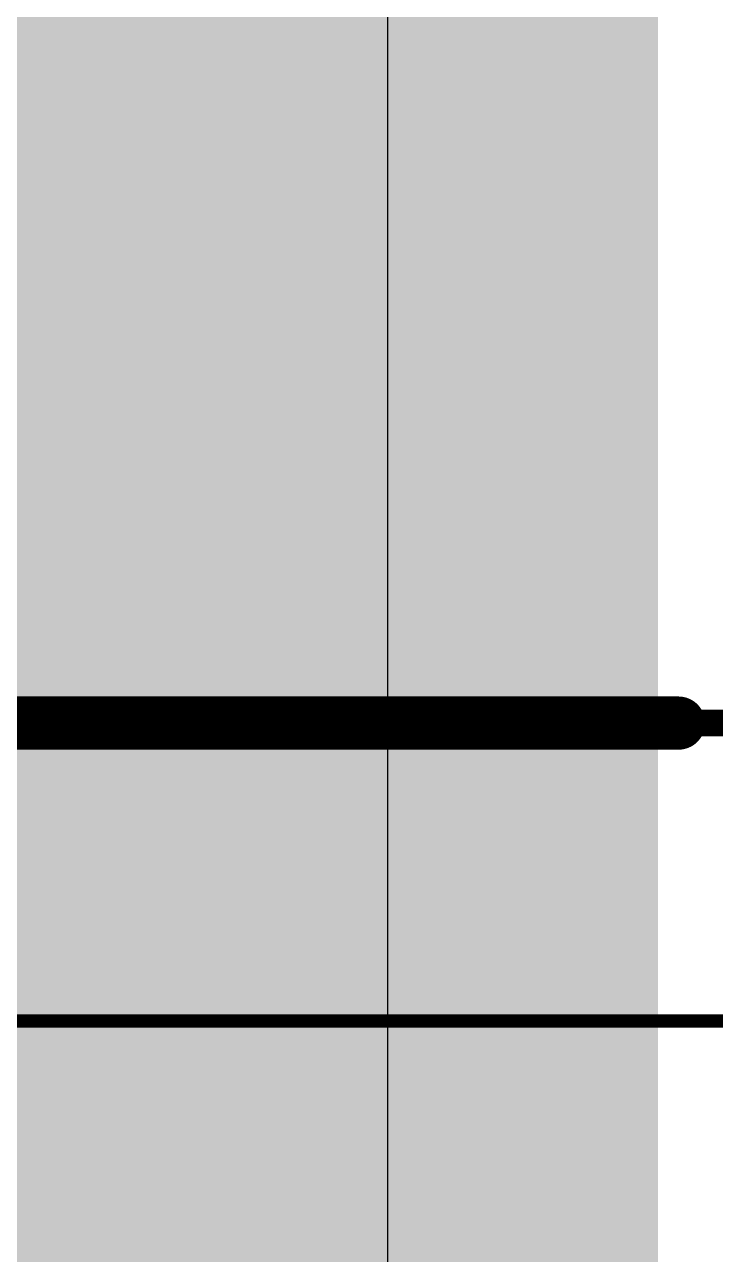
# Model space of a CAD drawing. Header units: millimetres. Extents: x 9.6 to 105, y 7.6 to 66.9.
# Drawn here: x 17.558 to 20.155, y 12.965 to 17.589 of the extents above; entities that cross this region are included whole.
import ezdxf

# ---------------------------------------------------------------- set-up
doc = ezdxf.new("R2010")
doc.units = ezdxf.units.MM
for name, color, linetype in [('BottomLayer', 5, 'Continuous'), ('Mechanical13', 56, 'Continuous'), ('Mechanical15', 56, 'Continuous'), ('TopLayer', 1, 'Continuous'), ('TopOverlay', 2, 'Continuous')]:
    doc.layers.add(name, color=color, linetype=linetype)

msp = doc.modelspace()

# ---------------------------------------------------------------- hatches: boundary and pattern name
at = {"layer": 'BottomLayer'}
msp.add_hatch(color=5, dxfattribs=at).paths.add_polyline_path([(10.2868, 10.414), (18.669, 10.414), (18.669, 61.9242), (10.2868, 61.9242)])
at = {"layer": 'TopLayer'}
msp.add_hatch(color=1, dxfattribs=at).paths.add_polyline_path([(9.779, 11.049), (19.939, 11.049), (19.939, 35.814), (9.779, 35.814)])

# ---------------------------------------------------------------- linework, layer by layer
at = {"layer": 'BottomLayer'}
msp.add_line((18.9239, 10.414), (18.9239, 61.9242), dxfattribs=at)
at = {"layer": 'Mechanical13', "const_width": 0.1}
msp.add_lwpolyline([(10.217, 14.963), (33.217, 14.963)], dxfattribs=at)
at = {"layer": 'Mechanical15', "const_width": 0.05}
msp.add_lwpolyline([(10.117, 13.843), (34.362, 13.843)], dxfattribs=at)
at = {"layer": 'TopOverlay', "const_width": 0.2}
msp.add_lwpolyline([(10.217, 14.963), (20.017, 14.963)], dxfattribs=at)
at = {"layer": 'TopOverlay', "const_width": 0.1}
msp.add_lwpolyline([(19.967, 14.963, 1), (20.067, 14.963, 1)], format="xyb", close=True, dxfattribs=at)

doc.saveas('drawing.dxf')
